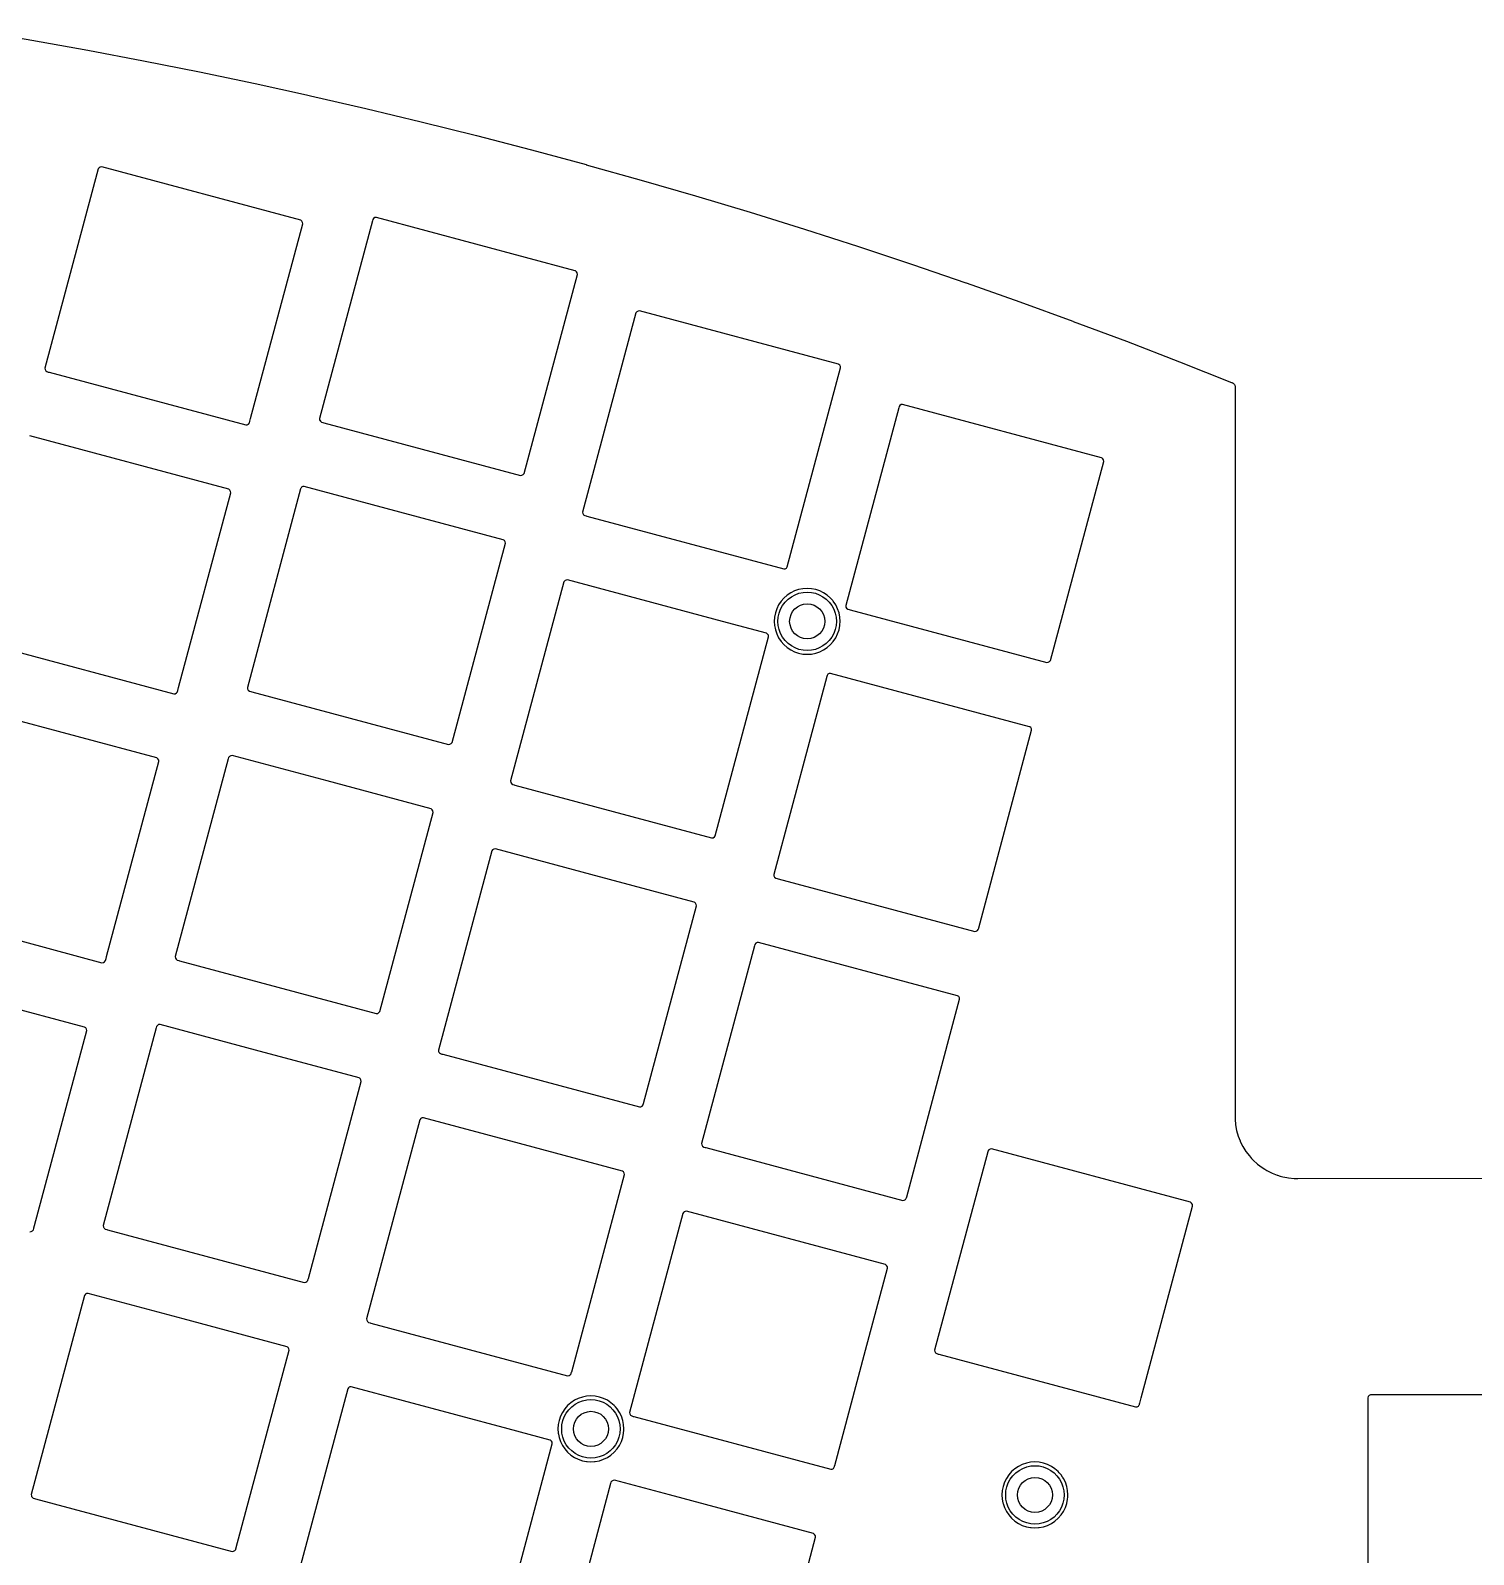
# Model space of a CAD drawing. Extents: x 38 to 386, y -248 to -87.
# Drawn here: x 113.7 to 212.4, y -195.5 to -91.3 of the extents above; entities that cross this region are included whole.
import ezdxf

# ---------------------------------------------------------------- set-up
doc = ezdxf.new("R2010")
doc.units = 0
doc.layers.add('BLACK', color=7, linetype='CONTINUOUS')

msp = doc.modelspace()

# ---------------------------------------------------------------- linework, layer by layer
at = {"layer": 'BLACK', "linetype": 'CONTINUOUS'}
for p, q in [((109.921022, -91.251561), (113.755996, -91.905173)), ((113.755996, -91.905173), (113.756951, -91.90534)), ((113.756951, -91.90534), (117.585567, -92.595322)), ((117.585567, -92.595322), (117.58663, -92.595519)), ((117.58663, -92.595519), (121.408563, -93.321816)), ((121.408563, -93.321816), (121.409418, -93.321982)), ((121.409418, -93.321982), (125.224286, -94.084521)), ((125.224286, -94.084521), (125.225332, -94.084735)), ((125.225332, -94.084735), (129.03288, -94.883464)), ((129.03288, -94.883464), (129.033707, -94.883643)), ((129.033707, -94.883643), (132.552766, -95.656795)), ((132.552766, -95.656795), (132.83332, -95.718434)), ((132.83332, -95.718434), (132.834471, -95.718692)), ((132.834471, -95.718692), (136.625918, -96.589492)), ((136.625918, -96.589492), (136.626828, -96.589705)), ((136.626828, -96.589705), (140.410186, -97.496533)), ((140.410186, -97.496533), (140.410991, -97.49673)), ((140.410991, -97.49673), (144.185507, -98.439409)), ((144.185507, -98.439409), (144.186395, -98.439635)), ((144.186395, -98.439635), (147.951604, -99.418047)), ((147.951604, -99.418047), (147.95258, -99.418305)), ((147.95258, -99.418305), (151.708486, -100.432449)), ((118.295684, -100.728589), (114.646425, -114.347809)), ((118.35635, -100.649527), (118.295684, -100.728589)), ((118.442654, -100.599698), (118.35635, -100.649527)), ((118.541456, -100.586692), (118.442654, -100.599698)), ((132.160677, -104.235951), (118.541456, -100.586692)), ((151.708486, -100.432449), (151.709275, -100.432666)), ((151.709275, -100.432666), (155.455405, -101.482417)), ((155.455405, -101.482417), (155.456323, -101.482679)), ((155.456323, -101.482679), (159.192256, -102.56792)), ((159.192256, -102.56792), (159.193229, -102.568208)), ((159.193229, -102.568208), (162.918531, -103.688808)), ((132.160679, -104.235952), (132.160677, -104.235951)), ((132.195004, -104.262291), (132.160679, -104.235952)), ((132.23974, -104.296617), (132.195004, -104.262291)), ((137.067985, -104.272994), (133.441763, -117.806237)), ((137.091021, -104.187017), (137.067985, -104.272993)), ((137.067985, -104.272993), (137.067985, -104.272994)), ((137.151688, -104.107955), (137.091021, -104.187017)), ((137.237992, -104.058126), (137.151688, -104.107955)), ((137.336794, -104.04512), (137.237992, -104.058126)), ((150.956015, -107.694379), (137.336794, -104.04512)), ((162.918531, -103.688808), (162.919502, -103.689104)), ((162.919502, -103.689104), (166.634057, -104.845029)), ((128.73228, -117.806237), (132.302575, -104.481724)), ((132.289568, -104.382921), (132.23974, -104.296617)), ((132.302575, -104.481724), (132.289568, -104.382921)), ((166.634057, -104.845029), (166.635157, -104.845377)), ((166.635157, -104.845377), (170.338632, -106.036522)), ((170.338632, -106.036522), (170.339517, -106.036812)), ((170.339517, -106.036812), (174.031531, -107.263058)), ((174.031531, -107.263058), (174.032384, -107.263345)), ((174.032384, -107.263345), (177.684511, -108.514953)), ((147.448653, -121.559373), (151.097913, -107.940152)), ((150.956016, -107.694379), (150.956015, -107.694379)), ((150.956017, -107.69438), (150.956016, -107.694379)), ((150.956018, -107.694381), (150.956017, -107.69438)), ((150.970389, -107.705408), (150.956018, -107.694381)), ((150.970391, -107.70541), (150.970389, -107.705408)), ((151.035076, -107.755043), (150.970391, -107.70541)), ((151.035078, -107.755045), (151.035076, -107.755043)), ((151.084906, -107.841349), (151.035078, -107.755045)), ((151.097913, -107.940152), (151.084906, -107.841349)), ((177.684511, -108.514953), (177.71255, -108.524562)), ((177.71255, -108.524562), (177.713641, -108.524941)), ((177.713641, -108.524941), (181.381585, -109.821)), ((155.167549, -110.499909), (155.106883, -110.578971)), ((155.253853, -110.45008), (155.167549, -110.499909)), ((155.352655, -110.437074), (155.253853, -110.45008)), ((168.971879, -114.086334), (155.352655, -110.437074)), ((181.381585, -109.821), (181.382542, -109.821343)), ((181.382542, -109.821343), (185.01174, -111.142589)), ((155.106883, -110.578971), (151.457624, -124.198191)), ((185.01174, -111.142589), (185.038082, -111.152179)), ((185.038082, -111.152179), (185.039178, -111.152584)), ((185.039178, -111.152584), (188.681935, -112.518058)), ((188.681935, -112.518058), (188.682869, -112.518414)), ((188.682869, -112.518414), (192.312412, -113.918366)), ((114.646425, -114.347809), (114.646425, -114.347812)), ((114.646425, -114.347812), (114.659431, -114.446612)), ((114.659431, -114.446612), (114.659432, -114.446613)), ((114.659432, -114.446613), (114.70926, -114.532917)), ((114.70926, -114.532917), (114.788322, -114.593583)), ((114.788322, -114.593583), (114.884582, -114.619376)), ((114.884582, -114.619376), (114.884582, -114.619375)), ((114.884582, -114.619375), (114.943644, -114.635201)), ((114.943644, -114.635201), (114.943647, -114.635201)), ((114.943647, -114.635201), (128.407543, -118.242842)), ((165.464514, -127.951327), (169.113774, -114.332106)), ((169.002268, -114.109652), (168.971878, -114.086334)), ((168.971878, -114.086334), (168.971879, -114.086334)), ((169.00227, -114.109655), (169.002268, -114.109652)), ((169.050937, -114.146997), (169.00227, -114.109655)), ((169.050939, -114.146999), (169.050937, -114.146997)), ((169.100767, -114.233303), (169.050939, -114.146999)), ((169.113774, -114.332106), (169.100767, -114.233303)), ((192.312412, -113.918366), (192.31336, -113.918736)), ((192.31336, -113.918736), (195.880337, -115.333592)), ((195.880337, -115.333592), (195.883329, -115.335083)), ((195.883329, -115.335083), (195.891295, -115.338194)), ((195.891295, -115.338194), (195.891297, -115.338195)), ((195.891297, -115.338195), (195.907434, -115.344496)), ((195.907434, -115.344496), (195.924164, -115.351029)), ((195.924164, -115.351029), (195.940171, -115.358639)), ((195.940171, -115.358639), (195.985409, -115.384262)), ((195.985409, -115.384262), (195.987613, -115.38551)), ((195.987613, -115.38551), (196.015585, -115.40715)), ((196.015585, -115.40715), (196.047265, -115.439869)), ((196.047265, -115.439869), (196.067993, -115.468528)), ((196.067993, -115.468528), (196.089147, -115.50886)), ((196.089147, -115.50886), (196.100939, -115.5422)), ((196.100939, -115.5422), (196.110656, -115.590914)), ((196.110656, -115.590914), (196.113052, -115.61517)), ((196.113052, -115.61517), (196.113052, -165.602773)), ((128.687701, -117.972609), (128.73228, -117.806237)), ((133.441763, -117.806237), (133.441763, -117.80624)), ((133.441763, -117.80624), (133.454769, -117.90504)), ((173.088268, -117.075081), (169.464073, -130.600759)), ((173.113331, -116.981539), (173.088268, -117.07508)), ((173.088268, -117.07508), (173.088268, -117.075081)), ((173.173998, -116.902477), (173.113331, -116.981539)), ((173.260302, -116.852648), (173.173998, -116.902477)), ((173.359104, -116.839642), (173.260302, -116.852648)), ((186.978325, -120.488901), (173.359104, -116.839642)), ((128.407543, -118.242842), (128.506345, -118.229835)), ((128.506345, -118.229835), (128.592649, -118.180007)), ((128.592649, -118.180007), (128.653315, -118.100945)), ((128.653315, -118.100945), (128.654087, -118.098063)), ((128.654087, -118.098063), (128.679108, -118.004685)), ((128.679107, -118.004684), (128.679726, -118.002376)), ((128.679108, -118.004685), (128.679107, -118.004684)), ((128.679726, -118.002376), (128.687701, -117.972611)), ((128.687701, -117.972611), (128.687701, -117.972609)), ((133.454769, -117.90504), (133.461138, -117.916071)), ((133.461138, -117.916071), (133.504598, -117.991345)), ((133.504598, -117.991345), (133.58366, -118.052011)), ((133.58366, -118.052011), (133.67992, -118.077804)), ((133.67992, -118.077804), (133.67992, -118.077803)), ((133.67992, -118.077803), (133.738982, -118.093629)), ((133.738982, -118.093629), (133.738985, -118.093629)), ((133.738985, -118.093629), (147.202881, -121.70127)), ((127.230183, -122.636832), (113.610962, -118.987573)), ((183.470963, -134.353895), (187.120223, -120.734674)), ((186.978327, -120.488902), (186.978325, -120.488901)), ((187.012652, -120.515241), (186.978327, -120.488902)), ((187.057388, -120.549567), (187.012652, -120.515241)), ((187.107216, -120.635871), (187.057388, -120.549567)), ((187.120223, -120.734674), (187.107216, -120.635871)), ((147.202881, -121.70127), (147.301683, -121.688263)), ((147.301683, -121.688263), (147.387987, -121.638435)), ((147.387987, -121.638435), (147.448653, -121.559373)), ((123.801784, -136.207127), (127.372081, -122.882605)), ((127.230185, -122.636833), (127.230183, -122.636832)), ((127.26451, -122.663172), (127.230185, -122.636833)), ((127.309246, -122.697498), (127.26451, -122.663172)), ((127.359074, -122.783802), (127.309246, -122.697498)), ((127.372081, -122.882605), (127.359074, -122.783802)), ((132.154321, -122.61104), (128.51126, -136.207127)), ((132.154322, -122.611037), (132.154321, -122.61104)), ((132.155091, -122.608168), (132.154322, -122.611037)), ((132.157564, -122.598936), (132.155091, -122.608168)), ((132.160518, -122.587907), (132.157564, -122.598936)), ((132.221185, -122.508845), (132.160518, -122.587907)), ((132.307489, -122.459016), (132.221185, -122.508845)), ((132.406291, -122.44601), (132.307489, -122.459016)), ((138.94552, -124.198191), (132.406291, -122.44601)), ((146.025512, -126.095269), (138.94552, -124.198191)), ((151.457624, -124.198191), (151.457624, -124.198194)), ((151.457624, -124.198194), (151.47063, -124.296994)), ((151.47063, -124.296994), (151.470631, -124.296995)), ((151.470631, -124.296995), (151.520459, -124.383299)), ((151.520459, -124.383299), (151.599521, -124.443965)), ((151.599521, -124.443965), (151.695781, -124.469758)), ((151.695781, -124.469758), (151.695781, -124.469757)), ((151.695781, -124.469757), (151.754843, -124.485583)), ((151.754843, -124.485583), (151.754846, -124.485583)), ((151.754846, -124.485583), (165.218742, -128.093224)), ((146.025514, -126.09527), (146.025512, -126.095269)), ((146.059839, -126.121609), (146.025514, -126.09527)), ((146.104575, -126.155935), (146.059839, -126.121609)), ((146.154403, -126.242239), (146.104575, -126.155935)), ((142.51815, -139.960263), (146.16741, -126.341042)), ((146.16741, -126.341042), (146.154403, -126.242239)), ((165.218742, -128.093224), (165.317544, -128.080217)), ((165.317544, -128.080217), (165.403848, -128.030389)), ((165.403848, -128.030389), (165.464514, -127.951327)), ((150.176379, -128.979855), (146.52712, -142.599075)), ((150.237047, -128.90079), (150.176379, -128.979855)), ((150.263697, -128.885405), (150.237047, -128.90079)), ((150.323348, -128.850965), (150.263697, -128.885405)), ((150.323349, -128.850964), (150.323348, -128.850965)), ((150.422151, -128.837958), (150.323349, -128.850964)), ((161.026235, -131.679314), (150.422151, -128.837958)), ((165.037237, -130.306363), (164.873337, -130.551656)), ((165.23175, -130.084563), (165.037237, -130.306363)), ((165.45355, -129.89005), (165.23175, -130.084563)), ((165.31501, -130.369601), (165.516788, -130.167823)), ((165.698843, -129.72615), (165.45355, -129.89005)), ((165.516788, -130.167823), (165.745227, -129.996815)), ((165.963428, -129.595671), (165.698843, -129.72615)), ((165.745227, -129.996815), (165.995679, -129.860058)), ((166.242778, -129.500843), (165.963428, -129.595671)), ((165.995679, -129.860058), (166.263044, -129.760336)), ((166.242792, -129.50084), (166.242778, -129.500843)), ((166.532118, -129.44329), (166.242792, -129.50084)), ((166.263044, -129.760336), (166.541879, -129.699679)), ((166.532121, -129.443289), (166.532118, -129.44329)), ((166.532129, -129.443288), (166.532121, -129.443289)), ((166.532133, -129.443287), (166.532129, -129.443288)), ((166.532145, -129.443286), (166.532133, -129.443287)), ((166.826502, -129.423993), (166.532145, -129.443286)), ((166.541879, -129.699679), (166.826509, -129.679322)), ((166.826516, -129.423993), (166.826502, -129.423993)), ((166.826509, -129.679322), (167.111139, -129.699679)), ((167.120872, -129.443286), (166.826516, -129.423993)), ((167.111139, -129.699679), (167.389974, -129.760336)), ((167.120882, -129.443287), (167.120872, -129.443286)), ((167.120889, -129.443288), (167.120882, -129.443287)), ((167.410231, -129.500841), (167.120889, -129.443288)), ((167.389974, -129.760336), (167.657339, -129.860058)), ((167.410233, -129.500841), (167.410231, -129.500841)), ((167.410239, -129.500843), (167.410233, -129.500841)), ((167.689589, -129.595671), (167.410239, -129.500843)), ((167.657339, -129.860058), (167.907791, -129.996815)), ((167.954169, -129.726147), (167.689589, -129.595671)), ((167.907791, -129.996815), (168.13623, -130.167823)), ((167.954176, -129.726151), (167.954169, -129.726147)), ((168.199464, -129.890047), (167.954176, -129.726151)), ((168.13623, -130.167823), (168.338008, -130.369601)), ((168.421267, -130.084563), (168.199464, -129.890047)), ((168.571656, -130.256049), (168.421267, -130.084563)), ((168.615782, -130.306365), (168.571656, -130.256049)), ((168.779681, -130.551658), (168.615782, -130.306365)), ((164.590473, -131.384958), (164.57118, -131.679314)), ((164.590477, -131.384931), (164.590473, -131.384958)), ((164.648027, -131.095605), (164.590477, -131.384931)), ((164.64803, -131.095591), (164.648027, -131.095605)), ((164.742858, -130.816241), (164.64803, -131.095591)), ((164.873337, -130.551656), (164.742858, -130.816241)), ((164.846866, -131.394692), (164.907523, -131.115857)), ((164.907523, -131.115857), (165.007245, -130.848492)), ((165.007245, -130.848492), (165.144002, -130.59804)), ((165.144002, -130.59804), (165.31501, -130.369601)), ((168.338008, -130.369601), (168.509016, -130.59804)), ((168.509016, -130.59804), (168.645773, -130.848492)), ((168.645773, -130.848492), (168.745495, -131.115857)), ((168.745495, -131.115857), (168.806152, -131.394692)), ((168.803895, -130.600759), (168.779681, -130.551658)), ((168.910161, -130.816245), (168.803895, -130.600759)), ((169.00499, -131.0956), (168.910161, -130.816245)), ((169.062543, -131.384942), (169.00499, -131.0956)), ((169.062544, -131.384958), (169.062543, -131.384942)), ((169.081838, -131.679314), (169.062544, -131.384958)), ((169.464073, -130.600759), (169.464073, -130.600762)), ((169.464073, -130.600762), (169.477079, -130.699562)), ((169.477079, -130.699562), (169.481553, -130.707311)), ((169.481553, -130.707311), (169.526908, -130.785867)), ((169.526908, -130.785867), (169.60597, -130.846533)), ((169.60597, -130.846533), (169.70223, -130.872326)), ((169.70223, -130.872326), (169.70223, -130.872325)), ((169.70223, -130.872325), (169.761292, -130.888151)), ((169.761292, -130.888151), (169.761295, -130.888151)), ((169.761295, -130.888151), (183.225191, -134.495792)), ((164.041374, -132.487218), (161.026235, -131.679314)), ((164.57118, -131.679314), (164.57118, -131.679329)), ((164.57118, -131.679329), (164.590473, -131.973685)), ((164.590473, -131.973685), (164.590474, -131.973695)), ((164.590474, -131.973695), (164.590475, -131.973702)), ((164.590475, -131.973702), (164.62616, -132.153107)), ((164.62616, -132.153107), (164.648027, -132.263038)), ((164.648027, -132.263038), (164.64803, -132.263052)), ((164.64803, -132.263052), (164.742858, -132.542402)), ((164.826509, -131.679322), (164.846866, -131.394692)), ((164.846866, -131.963952), (164.826509, -131.679322)), ((164.907523, -132.242787), (164.846866, -131.963952)), ((165.007245, -132.510152), (164.907523, -132.242787)), ((168.745495, -132.242787), (168.645773, -132.510152)), ((168.806152, -131.963952), (168.745495, -132.242787)), ((168.806152, -131.394692), (168.826509, -131.679322)), ((168.826509, -131.679322), (168.806152, -131.963952)), ((168.910161, -132.542399), (169.00499, -132.263044)), ((169.00499, -132.263044), (169.062543, -131.973702)), ((169.062543, -131.973702), (169.06639, -131.914997)), ((169.06639, -131.914997), (169.081838, -131.679329)), ((169.081838, -131.679329), (169.081838, -131.679314)), ((110.013153, -133.036082), (123.477049, -136.643723)), ((160.53401, -146.352211), (164.18327, -132.73299)), ((164.071761, -132.510535), (164.041374, -132.487218)), ((164.07177, -132.510542), (164.071761, -132.510535)), ((164.071773, -132.510544), (164.07177, -132.510542)), ((164.120433, -132.547881), (164.071773, -132.510544)), ((164.120435, -132.547883), (164.120433, -132.547881)), ((164.170263, -132.634187), (164.120435, -132.547883)), ((164.18327, -132.73299), (164.170263, -132.634187)), ((164.742858, -132.542402), (164.873334, -132.806982)), ((164.873334, -132.806982), (164.873338, -132.806989)), ((164.873338, -132.806989), (165.037234, -133.052277)), ((165.144002, -132.760604), (165.007245, -132.510152)), ((165.037234, -133.052277), (165.23175, -133.27408)), ((165.31501, -132.989043), (165.144002, -132.760604)), ((165.23175, -133.27408), (165.453552, -133.468595)), ((165.516788, -133.190821), (165.31501, -132.989043)), ((165.453552, -133.468595), (165.698844, -133.632494)), ((165.745227, -133.361829), (165.516788, -133.190821)), ((165.995679, -133.498586), (165.745227, -133.361829)), ((167.907791, -133.361829), (167.657339, -133.498586)), ((168.13623, -133.190821), (167.907791, -133.361829)), ((167.954174, -133.632494), (168.199466, -133.468595)), ((168.338008, -132.989043), (168.13623, -133.190821)), ((168.199466, -133.468595), (168.421267, -133.27408)), ((168.509016, -132.760604), (168.338008, -132.989043)), ((168.421267, -133.27408), (168.615782, -133.052279)), ((168.645773, -132.510152), (168.509016, -132.760604)), ((168.615782, -133.052279), (168.779681, -132.806987)), ((168.779681, -132.806987), (168.910161, -132.542399)), ((165.698844, -133.632494), (165.963432, -133.762974)), ((165.963432, -133.762974), (166.242787, -133.857803)), ((166.263044, -133.598308), (165.995679, -133.498586)), ((166.242787, -133.857803), (166.532129, -133.915356)), ((166.541879, -133.658965), (166.263044, -133.598308)), ((166.532129, -133.915356), (166.560397, -133.917208)), ((166.826509, -133.679322), (166.541879, -133.658965)), ((166.560397, -133.917208), (166.826502, -133.934651)), ((166.826502, -133.934651), (166.826509, -133.934651)), ((167.111139, -133.658965), (166.826509, -133.679322)), ((166.826509, -133.934651), (166.826516, -133.934651)), ((166.826516, -133.934651), (167.062184, -133.919203)), ((167.062184, -133.919203), (167.120889, -133.915356)), ((167.389974, -133.598308), (167.111139, -133.658965)), ((167.120889, -133.915356), (167.410231, -133.857803)), ((167.657339, -133.498586), (167.389974, -133.598308)), ((167.410231, -133.857803), (167.689586, -133.762974)), ((167.689586, -133.762974), (167.954174, -133.632494)), ((183.225191, -134.495792), (183.323993, -134.482785)), ((183.323993, -134.482785), (183.410297, -134.432957)), ((183.410297, -134.432957), (183.470963, -134.353895)), ((168.163964, -135.452832), (164.533569, -149.001649)), ((168.182827, -135.382429), (168.163964, -135.452831)), ((168.163964, -135.452831), (168.163964, -135.452832)), ((168.243494, -135.303367), (168.182827, -135.382429)), ((168.329798, -135.253538), (168.243494, -135.303367)), ((168.4286, -135.240532), (168.329798, -135.253538)), ((182.047823, -138.889792), (168.4286, -135.240532)), ((123.575851, -136.630716), (123.662155, -136.580888)), ((123.662155, -136.580888), (123.722821, -136.501826)), ((123.722821, -136.501826), (123.729019, -136.478694)), ((123.729019, -136.478694), (123.748614, -136.405566)), ((123.748613, -136.405565), (123.801784, -136.207127)), ((123.748614, -136.405566), (123.748613, -136.405565)), ((128.51126, -136.207127), (128.51126, -136.20713)), ((128.51126, -136.20713), (128.524266, -136.30593)), ((128.524266, -136.30593), (128.545326, -136.342406)), ((128.545326, -136.342406), (128.574095, -136.392235)), ((128.574095, -136.392235), (128.653157, -136.452901)), ((128.653157, -136.452901), (128.749417, -136.478694)), ((128.749417, -136.478694), (128.749417, -136.478693)), ((128.749417, -136.478693), (128.808479, -136.494519)), ((128.808479, -136.494519), (128.808482, -136.494519)), ((128.808482, -136.494519), (142.272378, -140.10216)), ((122.309096, -141.027101), (108.689875, -137.377842)), ((123.477049, -136.643723), (123.575851, -136.630716)), ((178.566251, -152.658524), (182.189719, -139.135564)), ((182.057899, -138.897524), (182.047823, -138.889792)), ((182.057904, -138.897528), (182.057899, -138.897524)), ((182.126882, -138.950455), (182.057904, -138.897528)), ((182.126884, -138.950457), (182.126882, -138.950455)), ((182.176712, -139.036761), (182.126884, -138.950457)), ((182.189719, -139.135564), (182.176712, -139.036761)), ((142.272378, -140.10216), (142.37118, -140.089153)), ((142.37118, -140.089153), (142.457484, -140.039325)), ((142.457484, -140.039325), (142.51815, -139.960263)), ((118.875005, -154.618637), (122.450994, -141.272874)), ((122.309097, -141.027101), (122.309096, -141.027101)), ((122.309098, -141.027102), (122.309097, -141.027101)), ((122.309099, -141.027103), (122.309098, -141.027102)), ((122.331898, -141.044597), (122.309099, -141.027103)), ((122.3319, -141.044599), (122.331898, -141.044597)), ((122.388157, -141.087765), (122.3319, -141.044599)), ((122.388159, -141.087767), (122.388157, -141.087765)), ((122.437987, -141.174071), (122.388159, -141.087767)), ((122.450994, -141.272874), (122.437987, -141.174071)), ((127.196924, -141.087767), (123.571338, -154.618637)), ((127.220597, -140.999417), (127.196924, -141.087767)), ((127.281263, -140.920355), (127.220597, -140.999417)), ((127.367567, -140.870526), (127.281263, -140.920355)), ((127.466369, -140.85752), (127.367567, -140.870526)), ((133.965941, -142.599075), (127.466369, -140.85752)), ((141.08559, -144.506779), (133.965941, -142.599075)), ((146.52712, -142.599075), (146.52712, -142.599078)), ((146.52712, -142.599078), (146.540126, -142.697878)), ((146.540126, -142.697878), (146.540127, -142.697879)), ((146.540127, -142.697879), (146.589955, -142.784183)), ((146.589955, -142.784183), (146.669017, -142.844849)), ((146.669017, -142.844849), (146.765277, -142.870642)), ((146.765277, -142.870642), (146.765277, -142.870641)), ((146.765277, -142.870641), (146.824339, -142.886467)), ((146.824339, -142.886467), (146.824342, -142.886467)), ((146.824342, -142.886467), (160.288238, -146.494108)), ((137.578228, -158.371773), (141.227488, -144.752552)), ((141.085592, -144.50678), (141.08559, -144.506779)), ((141.119917, -144.533119), (141.085592, -144.50678)), ((141.164653, -144.567445), (141.119917, -144.533119)), ((141.214481, -144.653749), (141.164653, -144.567445)), ((141.227488, -144.752552), (141.214481, -144.653749)), ((160.288238, -146.494108), (160.38704, -146.481101)), ((160.38704, -146.481101), (160.473344, -146.431273)), ((160.473344, -146.431273), (160.53401, -146.352211)), ((145.236458, -147.391368), (141.587199, -161.010588)), ((145.297126, -147.312303), (145.236458, -147.391368)), ((145.342179, -147.286293), (145.297126, -147.312303)), ((145.383427, -147.262478), (145.342179, -147.286293)), ((145.383428, -147.262477), (145.383427, -147.262478)), ((145.48223, -147.249471), (145.383428, -147.262477)), ((152.021447, -149.001649), (145.48223, -147.249471)), ((159.101453, -150.898731), (152.021447, -149.001649)), ((164.533569, -149.001649), (164.533569, -149.001652)), ((164.533569, -149.001652), (164.546575, -149.100452)), ((164.546575, -149.100452), (164.546576, -149.100453)), ((164.546576, -149.100453), (164.596404, -149.186757)), ((164.596404, -149.186757), (164.675466, -149.247423)), ((164.675466, -149.247423), (164.771726, -149.273216)), ((164.771726, -149.273216), (164.771726, -149.273215)), ((164.771726, -149.273215), (164.830788, -149.289041)), ((164.830788, -149.289041), (164.830791, -149.289041)), ((164.830791, -149.289041), (178.294687, -152.896682)), ((155.619881, -164.667463), (159.243349, -151.144503)), ((159.132367, -150.922452), (159.101453, -150.898731)), ((159.132368, -150.922453), (159.132367, -150.922452)), ((159.180512, -150.959394), (159.132368, -150.922453)), ((159.180514, -150.959396), (159.180512, -150.959394)), ((159.230342, -151.0457), (159.180514, -150.959396)), ((159.243349, -151.144503), (159.230342, -151.0457)), ((105.092066, -151.426351), (118.555962, -155.033992)), ((178.294687, -152.896682), (178.393489, -152.883675)), ((178.393489, -152.883675), (178.479793, -152.833847)), ((178.479793, -152.833847), (178.540459, -152.754785)), ((178.540459, -152.754785), (178.564179, -152.666261)), ((178.564179, -152.666261), (178.566252, -152.658525)), ((178.566252, -152.658525), (178.566251, -152.658524)), ((163.228127, -153.873624), (159.603066, -167.402534)), ((163.252324, -153.783314), (163.228127, -153.873623)), ((163.228127, -153.873623), (163.228127, -153.873624)), ((163.312991, -153.704252), (163.252324, -153.783314)), ((163.399295, -153.654423), (163.312991, -153.704252)), ((163.498097, -153.641417), (163.399295, -153.654423)), ((177.117318, -157.290676), (163.498097, -153.641417)), ((118.555962, -155.033992), (118.654764, -155.020985)), ((118.654764, -155.020985), (118.741068, -154.971157)), ((118.741068, -154.971157), (118.801734, -154.892095)), ((118.801734, -154.892095), (118.819077, -154.827369)), ((118.819077, -154.827369), (118.827527, -154.795835)), ((118.827526, -154.795834), (118.836121, -154.763761)), ((118.827527, -154.795835), (118.827526, -154.795834)), ((118.836121, -154.763761), (118.836123, -154.763747)), ((118.836123, -154.763747), (118.875005, -154.618637)), ((123.571338, -154.618637), (123.571338, -154.61864)), ((123.571338, -154.61864), (123.584344, -154.71744)), ((123.584344, -154.71744), (123.584345, -154.717441)), ((123.584345, -154.717441), (123.634173, -154.803745)), ((123.634173, -154.803745), (123.713235, -154.864411)), ((123.713235, -154.864411), (123.809495, -154.890204)), ((123.809495, -154.890204), (123.809495, -154.890203)), ((123.809495, -154.890203), (123.868557, -154.906029)), ((123.868557, -154.906029), (123.86856, -154.906029)), ((123.86856, -154.906029), (137.332456, -158.51367)), ((117.369167, -159.43861), (103.749946, -155.789351)), ((177.11732, -157.290677), (177.117318, -157.290676)), ((177.151645, -157.317016), (177.11732, -157.290677)), ((177.196381, -157.351342), (177.151645, -157.317016)), ((177.246209, -157.437646), (177.196381, -157.351342)), ((177.259216, -157.536449), (177.246209, -157.437646)), ((137.431258, -158.500663), (137.517562, -158.450835)), ((137.517562, -158.450835), (137.578228, -158.371773)), ((173.635748, -171.059409), (177.259216, -157.536449)), ((117.369169, -159.438611), (117.369167, -159.43861)), ((117.403494, -159.46495), (117.369169, -159.438611)), ((117.44823, -159.499276), (117.403494, -159.46495)), ((117.498058, -159.58558), (117.44823, -159.499276)), ((122.264339, -159.496397), (118.640828, -173.019523)), ((122.290087, -159.400303), (122.264339, -159.496397)), ((122.350753, -159.321241), (122.290087, -159.400303)), ((122.437057, -159.271412), (122.350753, -159.321241)), ((122.535859, -159.258406), (122.437057, -159.271412)), ((129.075092, -161.010588), (122.535859, -159.258406)), ((137.332456, -158.51367), (137.431258, -158.500663)), ((113.937923, -173.019523), (117.511065, -159.684383)), ((117.511065, -159.684383), (117.498058, -159.58558)), ((136.15508, -162.907665), (129.075092, -161.010588)), ((141.587199, -161.010588), (141.587199, -161.010591)), ((141.587199, -161.010591), (141.600205, -161.109391)), ((141.600205, -161.109391), (141.621265, -161.145867)), ((141.621265, -161.145867), (141.650034, -161.195696)), ((141.650034, -161.195696), (141.729096, -161.256362)), ((141.729096, -161.256362), (141.825356, -161.282155)), ((141.825356, -161.282155), (141.825356, -161.282154)), ((141.825356, -161.282154), (141.884418, -161.29798)), ((141.884418, -161.29798), (141.884421, -161.29798)), ((141.884421, -161.29798), (155.348317, -164.905621)), ((132.682104, -176.644323), (136.296978, -163.153438)), ((136.155082, -162.907666), (136.15508, -162.907665)), ((136.186914, -162.932092), (136.155082, -162.907666)), ((136.186923, -162.932099), (136.186914, -162.932092)), ((136.186926, -162.932101), (136.186923, -162.932099)), ((136.234141, -162.968329), (136.186926, -162.932101)), ((136.234143, -162.968331), (136.234141, -162.968329)), ((136.283971, -163.054635), (136.234143, -162.968331)), ((136.296978, -163.153438), (136.283971, -163.054635)), ((155.594089, -164.763724), (155.599119, -164.744951)), ((155.599119, -164.744951), (155.619882, -164.667464)), ((155.619882, -164.667464), (155.619881, -164.667463)), ((140.315369, -165.781619), (136.66611, -179.400841)), ((140.376033, -165.702559), (140.315369, -165.781619)), ((140.377849, -165.701511), (140.376033, -165.702559)), ((140.378699, -165.701021), (140.377849, -165.701511)), ((140.414051, -165.68061), (140.378699, -165.701021)), ((140.462339, -165.65273), (140.414051, -165.68061)), ((140.561141, -165.639724), (140.462339, -165.65273)), ((147.140038, -167.402534), (140.561141, -165.639724)), ((155.348317, -164.905621), (155.447119, -164.892614)), ((155.447119, -164.892614), (155.533423, -164.842786)), ((155.533423, -164.842786), (155.594089, -164.763724)), ((196.113052, -165.602773), (196.113083, -165.603089)), ((196.113083, -165.603089), (196.113083, -165.737424)), ((196.113083, -165.737424), (196.149348, -166.128767)), ((196.149348, -166.128767), (196.149347, -166.128767)), ((196.149347, -166.128767), (196.149506, -166.129617)), ((196.149506, -166.129617), (196.221567, -166.515105)), ((196.221567, -166.515105), (196.329124, -166.893124)), ((154.180363, -169.288983), (147.140038, -167.402534)), ((159.603066, -167.402534), (159.603066, -167.402537)), ((159.603066, -167.402537), (159.616072, -167.501337)), ((159.616072, -167.501337), (159.616073, -167.501338)), ((159.616073, -167.501338), (159.665901, -167.587642)), ((159.665901, -167.587642), (159.744963, -167.648308)), ((159.744963, -167.648308), (159.841223, -167.674101)), ((159.841223, -167.674101), (159.841223, -167.6741)), ((159.841223, -167.6741), (159.900285, -167.689926)), ((159.900285, -167.689926), (159.900288, -167.689926)), ((159.900288, -167.689926), (173.364184, -171.297567)), ((179.257143, -167.839734), (179.196476, -167.918796)), ((179.343447, -167.789905), (179.257143, -167.839734)), ((179.442249, -167.776899), (179.343447, -167.789905)), ((193.061473, -171.426159), (179.442249, -167.776899)), ((196.329124, -166.893124), (196.460619, -167.232553)), ((196.460619, -167.232553), (196.4711, -167.259607)), ((196.4711, -167.259607), (196.646285, -167.611427)), ((196.646285, -167.611427), (196.646289, -167.611434)), ((196.646289, -167.611434), (196.853184, -167.945581)), ((179.180934, -167.976805), (175.547218, -181.538016)), ((179.196476, -167.918796), (179.180934, -167.976804)), ((179.180934, -167.976804), (179.180934, -167.976805)), ((196.853184, -167.945581), (196.853187, -167.945586)), ((196.853187, -167.945586), (197.090018, -168.259204)), ((197.090018, -168.259204), (197.090034, -168.259223)), ((197.090034, -168.259223), (197.245067, -168.429286)), ((197.245067, -168.429286), (197.354809, -168.549668)), ((197.354809, -168.549668), (197.645255, -168.814447)), ((197.645255, -168.814447), (197.958892, -169.051297)), ((150.707386, -183.025641), (154.32226, -169.534756)), ((154.180364, -169.288984), (154.180363, -169.288983)), ((154.190461, -169.296732), (154.180364, -169.288984)), ((154.190462, -169.296733), (154.190461, -169.296732)), ((154.259423, -169.349647), (154.190462, -169.296733)), ((154.259425, -169.349649), (154.259423, -169.349647)), ((154.309253, -169.435953), (154.259425, -169.349649)), ((154.32226, -169.534756), (154.309253, -169.435953)), ((197.958892, -169.051297), (198.153718, -169.17193)), ((198.153718, -169.17193), (198.293039, -169.258196)), ((198.293039, -169.258196), (198.293043, -169.258198)), ((198.293043, -169.258198), (198.293045, -169.258199)), ((198.293045, -169.258199), (198.644863, -169.433387)), ((198.644863, -169.433387), (198.999925, -169.570942)), ((198.999925, -169.570942), (199.011347, -169.575367)), ((199.011347, -169.575367), (199.200353, -169.629145)), ((199.200353, -169.629145), (199.389363, -169.682925)), ((199.389363, -169.682925), (199.389366, -169.682925)), ((199.389366, -169.682925), (199.389372, -169.682927)), ((199.389372, -169.682927), (199.655603, -169.732697)), ((199.655603, -169.732697), (199.775692, -169.755147)), ((199.775692, -169.755147), (200.167038, -169.791414)), ((200.167038, -169.791414), (200.167042, -169.791414)), ((200.167042, -169.791414), (200.301502, -169.791415)), ((200.301502, -169.791415), (200.30177, -169.791442)), ((200.30177, -169.791442), (200.313826, -169.791437)), ((200.313826, -169.791437), (200.313828, -169.791438)), ((200.313828, -169.791438), (200.364518, -169.791417)), ((200.364518, -169.791417), (200.407719, -169.791417)), ((200.407719, -169.791417), (200.418483, -169.791417)), ((200.418483, -169.791417), (200.41873, -169.791394)), ((200.41873, -169.791394), (224.502832, -169.781416)), ((158.567601, -172.042302), (158.468799, -172.055308)), ((172.186824, -175.691562), (158.567601, -172.042302)), ((173.364184, -171.297567), (173.462986, -171.28456)), ((173.462986, -171.28456), (173.54929, -171.234732)), ((173.54929, -171.234732), (173.609956, -171.15567)), ((173.609956, -171.15567), (173.619892, -171.118587)), ((173.619892, -171.118587), (173.635749, -171.05941)), ((173.635749, -171.05941), (173.635748, -171.059409)), ((189.684634, -184.804015), (193.198119, -171.691519)), ((193.087003, -171.445749), (193.061472, -171.426159)), ((193.061472, -171.426159), (193.061473, -171.426159)), ((193.14053, -171.486821), (193.087003, -171.445749)), ((193.140531, -171.486822), (193.14053, -171.486821)), ((193.140533, -171.486824), (193.140531, -171.486822)), ((193.190361, -171.573128), (193.140533, -171.486824)), ((193.203368, -171.671931), (193.190361, -171.573128)), ((193.198119, -171.691519), (193.203368, -171.671931)), ((113.896195, -173.175254), (113.937923, -173.019523)), ((118.640828, -173.019523), (118.640828, -173.019526)), ((118.640828, -173.019526), (118.653834, -173.118326)), ((158.321829, -172.184199), (154.67257, -185.803419)), ((158.365876, -172.126796), (158.321829, -172.184199)), ((158.382495, -172.105137), (158.365876, -172.126796)), ((158.382497, -172.105135), (158.382495, -172.105136)), ((158.382495, -172.105136), (158.382495, -172.105137)), ((158.400257, -172.094881), (158.382497, -172.105135)), ((158.409139, -172.089754), (158.400257, -172.094881)), ((158.431287, -172.076967), (158.409139, -172.089754)), ((158.468799, -172.055308), (158.431287, -172.076967)), ((113.616033, -173.445501), (113.714835, -173.432494)), ((113.714835, -173.432494), (113.801139, -173.382666)), ((113.801139, -173.382666), (113.861805, -173.303604)), ((113.861805, -173.303604), (113.882896, -173.224893)), ((113.882896, -173.224893), (113.887598, -173.207344)), ((113.887597, -173.207343), (113.896195, -173.175255)), ((113.887598, -173.207344), (113.887597, -173.207343)), ((113.896195, -173.175255), (113.896195, -173.175254)), ((118.653834, -173.118326), (118.674641, -173.154364)), ((118.674641, -173.154364), (118.703663, -173.204631)), ((118.703663, -173.204631), (118.782725, -173.265297)), ((118.782725, -173.265297), (118.878985, -173.29109)), ((118.878985, -173.29109), (118.878985, -173.291089)), ((118.878985, -173.291089), (118.938047, -173.306915)), ((118.938047, -173.306915), (118.93805, -173.306915)), ((118.93805, -173.306915), (132.401946, -176.914556)), ((170.828021, -181.538016), (172.32872, -175.937334)), ((172.215049, -175.71322), (172.186824, -175.691562)), ((172.215058, -175.713227), (172.215049, -175.71322)), ((172.215061, -175.713229), (172.215058, -175.713227)), ((172.265883, -175.752225), (172.215061, -175.713229)), ((172.265885, -175.752227), (172.265883, -175.752225)), ((172.315713, -175.838531), (172.265885, -175.752227)), ((172.32872, -175.937334), (172.315713, -175.838531)), ((132.401946, -176.914556), (132.500748, -176.901549)), ((132.500748, -176.901549), (132.587052, -176.851721)), ((132.587052, -176.851721), (132.647718, -176.772659)), ((132.647718, -176.772659), (132.655989, -176.741793)), ((132.655989, -176.741793), (132.673511, -176.676399)), ((132.67351, -176.676398), (132.682104, -176.644325)), ((132.673511, -176.676399), (132.67351, -176.676398)), ((132.682104, -176.644325), (132.682104, -176.644323)), ((117.359588, -177.801183), (113.710329, -191.420403)), ((117.420256, -177.722118), (117.359588, -177.801183)), ((117.459607, -177.6994), (117.420256, -177.722118)), ((117.506557, -177.672293), (117.459607, -177.6994)), ((117.506558, -177.672292), (117.506557, -177.672293)), ((117.60536, -177.659286), (117.506558, -177.672292)), ((124.104932, -179.400841), (117.60536, -177.659286)), ((131.224581, -181.308545), (124.104932, -179.400841)), ((136.66611, -179.400841), (136.66611, -179.400844)), ((136.66611, -179.400844), (136.679116, -179.499644)), ((136.679116, -179.499644), (136.679117, -179.499645)), ((136.679117, -179.499645), (136.728945, -179.585949)), ((136.728945, -179.585949), (136.808007, -179.646615)), ((136.808007, -179.646615), (136.904267, -179.672408)), ((136.904267, -179.672408), (136.904267, -179.672407)), ((136.904267, -179.672407), (136.963329, -179.688233)), ((136.963329, -179.688233), (136.963332, -179.688233)), ((136.963332, -179.688233), (150.427228, -183.295874)), ((131.224583, -181.308546), (131.224581, -181.308545)), ((131.258908, -181.334885), (131.224583, -181.308546)), ((131.303644, -181.369211), (131.258908, -181.334885)), ((131.353472, -181.455515), (131.303644, -181.369211)), ((127.751605, -195.045203), (131.366479, -181.554318)), ((131.366479, -181.554318), (131.353472, -181.455515)), ((168.713846, -189.428219), (170.828021, -181.538016)), ((175.547218, -181.538016), (175.547218, -181.538019)), ((175.547218, -181.538019), (175.560224, -181.636819)), ((175.560224, -181.636819), (175.560225, -181.63682)), ((175.560225, -181.63682), (175.610053, -181.723124)), ((175.610053, -181.723124), (175.689115, -181.78379)), ((175.689115, -181.78379), (175.785375, -181.809583)), ((175.785375, -181.809583), (175.785375, -181.809582)), ((175.785375, -181.809582), (175.844437, -181.825408)), ((175.844437, -181.825408), (175.84444, -181.825408)), ((175.84444, -181.825408), (189.308336, -185.433049)), ((150.427228, -183.295874), (150.52603, -183.282867)), ((150.52603, -183.282867), (150.612334, -183.233039)), ((150.612334, -183.233039), (150.673, -183.153977)), ((150.673, -183.153977), (150.681271, -183.123111)), ((150.681271, -183.123111), (150.698793, -183.057717)), ((150.698792, -183.057716), (150.707386, -183.025643)), ((150.698793, -183.057717), (150.698792, -183.057716)), ((150.707386, -183.025643), (150.707386, -183.025641)), ((135.375454, -184.19314), (131.726195, -197.81236)), ((135.436122, -184.114075), (135.375454, -184.19314)), ((135.481175, -184.088065), (135.436122, -184.114075)), ((135.522423, -184.06425), (135.481175, -184.088065)), ((135.522424, -184.064249), (135.522423, -184.06425)), ((135.621226, -184.051243), (135.522424, -184.064249)), ((146.365902, -186.93027), (135.621226, -184.051243)), ((150.232788, -185.557319), (150.068888, -185.802612)), ((150.427301, -185.335519), (150.232788, -185.557319)), ((150.649101, -185.141006), (150.427301, -185.335519)), ((150.510561, -185.620557), (150.712339, -185.418779)), ((150.894394, -184.977106), (150.649101, -185.141006)), ((150.712339, -185.418779), (150.940778, -185.247771)), ((151.158979, -184.846627), (150.894394, -184.977106)), ((150.940778, -185.247771), (151.19123, -185.111014)), ((151.438329, -184.751799), (151.158979, -184.846627)), ((151.19123, -185.111014), (151.458595, -185.011292)), ((151.438343, -184.751796), (151.438329, -184.751799)), ((151.727669, -184.694246), (151.438343, -184.751796)), ((151.458595, -185.011292), (151.73743, -184.950635)), ((151.727672, -184.694245), (151.727669, -184.694246)), ((151.72768, -184.694244), (151.727672, -184.694245)), ((151.727684, -184.694243), (151.72768, -184.694244)), ((151.727696, -184.694242), (151.727684, -184.694243)), ((152.022053, -184.674949), (151.727696, -184.694242)), ((151.73743, -184.950635), (152.02206, -184.930278)), ((152.022067, -184.674949), (152.022053, -184.674949)), ((152.02206, -184.930278), (152.30669, -184.950635)), ((152.316423, -184.694242), (152.022067, -184.674949)), ((152.30669, -184.950635), (152.585525, -185.011292)), ((152.316433, -184.694243), (152.316423, -184.694242)), ((152.31644, -184.694244), (152.316433, -184.694243)), ((152.605782, -184.751797), (152.31644, -184.694244)), ((152.585525, -185.011292), (152.85289, -185.111014)), ((152.605784, -184.751797), (152.605782, -184.751797)), ((152.60579, -184.751799), (152.605784, -184.751797)), ((152.88514, -184.846627), (152.60579, -184.751799)), ((152.85289, -185.111014), (153.103342, -185.247771)), ((153.14972, -184.977103), (152.88514, -184.846627)), ((153.103342, -185.247771), (153.331781, -185.418779)), ((153.149727, -184.977107), (153.14972, -184.977103)), ((153.395015, -185.141003), (153.149727, -184.977107)), ((153.331781, -185.418779), (153.533559, -185.620557)), ((153.616818, -185.335519), (153.395015, -185.141003)), ((153.702348, -185.433048), (153.616818, -185.335519)), ((153.811333, -185.557321), (153.702348, -185.433048)), ((153.975232, -185.802614), (153.811333, -185.557321)), ((189.308336, -185.433049), (189.407138, -185.420042)), ((189.407138, -185.420042), (189.493442, -185.370214)), ((189.493442, -185.370214), (189.554108, -185.291152)), ((189.554108, -185.291152), (189.562379, -185.260286)), ((189.562379, -185.260286), (189.579901, -185.194892)), ((189.5799, -185.194891), (189.588494, -185.162818)), ((189.579901, -185.194892), (189.5799, -185.194891)), ((189.588494, -185.162816), (189.684634, -184.804015)), ((189.588494, -185.162818), (189.588494, -185.162816)), ((205.231189, -184.711947), (205.193053, -184.804015)), ((205.193053, -184.804015), (205.193053, -184.804017)), ((205.193053, -184.804017), (205.193053, -198.903673)), ((205.301655, -184.641481), (205.231189, -184.711947)), ((205.393723, -184.603345), (205.301655, -184.641481)), ((205.393725, -184.603345), (205.393723, -184.603345)), ((205.493381, -184.603345), (205.393725, -184.603345)), ((219.493381, -184.603345), (205.493381, -184.603345)), ((149.786024, -186.635914), (149.766731, -186.93027)), ((149.786028, -186.635887), (149.786024, -186.635914)), ((149.843578, -186.346561), (149.786028, -186.635887)), ((149.843581, -186.346547), (149.843578, -186.346561)), ((149.938409, -186.067197), (149.843581, -186.346547)), ((150.068888, -185.802612), (149.938409, -186.067197)), ((150.02206, -186.930278), (150.042417, -186.645648)), ((150.042417, -186.645648), (150.103074, -186.366813)), ((150.103074, -186.366813), (150.202796, -186.099448)), ((150.202796, -186.099448), (150.339553, -185.848996)), ((150.339553, -185.848996), (150.510561, -185.620557)), ((153.533559, -185.620557), (153.704567, -185.848996)), ((153.704567, -185.848996), (153.841324, -186.099448)), ((153.841324, -186.099448), (153.941046, -186.366813)), ((153.941046, -186.366813), (154.001703, -186.645648)), ((153.975629, -185.803419), (153.975232, -185.802614)), ((154.105712, -186.067201), (153.975629, -185.803419)), ((154.001703, -186.645648), (154.02206, -186.930278)), ((154.200541, -186.346556), (154.105712, -186.067201)), ((154.258094, -186.635898), (154.200541, -186.346556)), ((154.258095, -186.635914), (154.258094, -186.635898)), ((154.277389, -186.93027), (154.258095, -186.635914)), ((154.67257, -185.803419), (154.67257, -185.803422)), ((154.67257, -185.803422), (154.685576, -185.902222)), ((154.685576, -185.902222), (154.685577, -185.902223)), ((154.685577, -185.902223), (154.735405, -185.988527)), ((154.735405, -185.988527), (154.814467, -186.049193)), ((154.814467, -186.049193), (154.910727, -186.074986)), ((154.910727, -186.074986), (154.910727, -186.074985)), ((154.910727, -186.074985), (154.969789, -186.090811)), ((154.969789, -186.090811), (154.969792, -186.090811)), ((154.969792, -186.090811), (168.433688, -189.698452)), ((149.240447, -187.700502), (146.365902, -186.93027)), ((149.766731, -186.93027), (149.766731, -186.930285)), ((149.766731, -186.930285), (149.786024, -187.224641)), ((149.786024, -187.224641), (149.786025, -187.224651)), ((149.786025, -187.224651), (149.786026, -187.224658)), ((149.786026, -187.224658), (149.800502, -187.297437)), ((149.800502, -187.297437), (149.843578, -187.513994)), ((149.843578, -187.513994), (149.843581, -187.514008)), ((149.843581, -187.514008), (149.938409, -187.793358)), ((150.042417, -187.214908), (150.02206, -186.930278)), ((150.103074, -187.493743), (150.042417, -187.214908)), ((150.202796, -187.761108), (150.103074, -187.493743)), ((153.941046, -187.493743), (153.841324, -187.761108)), ((154.001703, -187.214908), (153.941046, -187.493743)), ((154.02206, -186.930278), (154.001703, -187.214908)), ((154.105712, -187.793355), (154.200541, -187.514)), ((154.200541, -187.514), (154.258094, -187.224658)), ((154.258094, -187.224658), (154.27227, -187.008384)), ((154.27227, -187.008384), (154.277389, -186.930285)), ((154.277389, -186.930285), (154.277389, -186.93027)), ((145.733085, -201.565496), (149.382345, -187.946275)), ((149.240448, -187.700502), (149.240447, -187.700502)), ((149.240449, -187.700503), (149.240448, -187.700502)), ((149.24045, -187.700504), (149.240449, -187.700503)), ((149.256995, -187.713199), (149.24045, -187.700504)), ((149.257003, -187.713204), (149.256995, -187.713199)), ((149.319507, -187.761165), (149.257003, -187.713204)), ((149.319508, -187.761166), (149.319507, -187.761165)), ((149.31951, -187.761168), (149.319508, -187.761166)), ((149.369338, -187.847472), (149.31951, -187.761168)), ((149.382345, -187.946275), (149.369338, -187.847472)), ((149.938409, -187.793358), (150.068885, -188.057938)), ((150.068885, -188.057938), (150.068889, -188.057945)), ((150.068889, -188.057945), (150.232785, -188.303233)), ((150.339553, -188.01156), (150.202796, -187.761108)), ((150.232785, -188.303233), (150.427301, -188.525036)), ((150.510561, -188.239999), (150.339553, -188.01156)), ((150.427301, -188.525036), (150.649103, -188.719551)), ((150.712339, -188.441777), (150.510561, -188.239999)), ((150.649103, -188.719551), (150.894395, -188.88345)), ((150.940778, -188.612785), (150.712339, -188.441777)), ((151.19123, -188.749542), (150.940778, -188.612785)), ((153.103342, -188.612785), (152.85289, -188.749542)), ((153.331781, -188.441777), (153.103342, -188.612785)), ((153.149725, -188.88345), (153.395017, -188.719551)), ((153.533559, -188.239999), (153.331781, -188.441777)), ((153.395017, -188.719551), (153.616818, -188.525036)), ((153.704567, -188.01156), (153.533559, -188.239999)), ((153.616818, -188.525036), (153.811333, -188.303235)), ((153.841324, -187.761108), (153.704567, -188.01156)), ((153.811333, -188.303235), (153.975232, -188.057943)), ((153.975232, -188.057943), (154.105712, -187.793355)), ((150.894395, -188.88345), (151.158983, -189.01393)), ((151.158983, -189.01393), (151.438338, -189.108759)), ((151.458595, -188.849264), (151.19123, -188.749542)), ((151.438338, -189.108759), (151.72768, -189.166312)), ((151.73743, -188.909921), (151.458595, -188.849264)), ((151.72768, -189.166312), (151.755948, -189.168164)), ((152.02206, -188.930278), (151.73743, -188.909921)), ((151.755948, -189.168164), (152.022053, -189.185607)), ((152.022053, -189.185607), (152.02206, -189.185607)), ((152.30669, -188.909921), (152.02206, -188.930278)), ((152.02206, -189.185607), (152.022067, -189.185607)), ((152.022067, -189.185607), (152.257735, -189.170159)), ((152.257735, -189.170159), (152.31644, -189.166312)), ((152.585525, -188.849264), (152.30669, -188.909921)), ((152.31644, -189.166312), (152.605782, -189.108759)), ((152.85289, -188.749542), (152.585525, -188.849264)), ((152.605782, -189.108759), (152.885137, -189.01393)), ((152.885137, -189.01393), (153.149725, -188.88345)), ((168.433688, -189.698452), (168.53249, -189.685445)), ((168.53249, -189.685445), (168.618794, -189.635617)), ((168.618794, -189.635617), (168.67946, -189.556555)), ((168.67946, -189.556555), (168.695467, -189.496817)), ((168.695467, -189.496817), (168.705253, -189.460295)), ((168.705252, -189.460294), (168.713846, -189.428221)), ((168.705253, -189.460295), (168.705252, -189.460294)), ((168.713846, -189.428221), (168.713846, -189.428219)), ((181.039854, -189.660717), (180.818054, -189.85523)), ((181.285147, -189.496817), (181.039854, -189.660717)), ((181.103092, -189.93849), (181.331531, -189.767482)), ((181.549732, -189.366338), (181.285147, -189.496817)), ((181.331531, -189.767482), (181.581983, -189.630725)), ((181.829082, -189.27151), (181.549732, -189.366338)), ((181.581983, -189.630725), (181.849348, -189.531003)), ((181.829096, -189.271507), (181.829082, -189.27151)), ((182.118422, -189.213957), (181.829096, -189.271507)), ((181.849348, -189.531003), (182.128183, -189.470346)), ((182.118425, -189.213956), (182.118422, -189.213957)), ((182.118433, -189.213955), (182.118425, -189.213956)), ((182.118437, -189.213954), (182.118433, -189.213955)), ((182.118449, -189.213953), (182.118437, -189.213954)), ((182.412806, -189.19466), (182.118449, -189.213953)), ((182.128183, -189.470346), (182.412813, -189.449989)), ((182.41282, -189.19466), (182.412806, -189.19466)), ((182.412813, -189.449989), (182.697443, -189.470346)), ((182.707176, -189.213953), (182.41282, -189.19466)), ((182.697443, -189.470346), (182.976278, -189.531003)), ((182.707186, -189.213954), (182.707176, -189.213953)), ((182.707193, -189.213955), (182.707186, -189.213954)), ((182.996535, -189.271508), (182.707193, -189.213955)), ((182.976278, -189.531003), (183.243643, -189.630725)), ((182.996537, -189.271508), (182.996535, -189.271508)), ((182.996543, -189.27151), (182.996537, -189.271508)), ((183.275893, -189.366338), (182.996543, -189.27151)), ((183.243643, -189.630725), (183.494095, -189.767482)), ((183.540473, -189.496814), (183.275893, -189.366338)), ((183.494095, -189.767482), (183.722534, -189.93849)), ((183.54048, -189.496818), (183.540473, -189.496814)), ((183.785768, -189.660714), (183.54048, -189.496818)), ((184.007571, -189.85523), (183.785768, -189.660714)), ((153.371333, -190.659681), (149.742061, -204.204307)), ((153.391319, -190.585087), (153.371333, -190.65968)), ((153.371333, -190.65968), (153.371333, -190.659681)), ((153.451986, -190.506025), (153.391319, -190.585087)), ((153.53829, -190.456196), (153.451986, -190.506025)), ((153.637092, -190.44319), (153.53829, -190.456196)), ((157.394487, -191.449981), (153.637092, -190.44319)), ((180.329162, -190.586908), (180.234334, -190.866258)), ((180.459641, -190.322323), (180.329162, -190.586908)), ((180.623541, -190.07703), (180.459641, -190.322323)), ((180.493827, -190.886524), (180.593549, -190.619159)), ((180.593549, -190.619159), (180.730306, -190.368707)), ((180.818054, -189.85523), (180.623541, -190.07703)), ((180.730306, -190.368707), (180.901314, -190.140268)), ((180.901314, -190.140268), (181.103092, -189.93849)), ((183.722534, -189.93849), (183.924312, -190.140268)), ((183.924312, -190.140268), (184.09532, -190.368707)), ((184.071388, -189.928), (184.007571, -189.85523)), ((184.202086, -190.077032), (184.071388, -189.928)), ((184.09532, -190.368707), (184.232077, -190.619159)), ((184.307068, -190.234149), (184.202086, -190.077032)), ((184.232077, -190.619159), (184.331799, -190.886524)), ((184.321484, -190.255725), (184.307068, -190.234149)), ((184.365985, -190.322325), (184.321484, -190.255725)), ((184.496465, -190.586912), (184.365985, -190.322325)), ((184.591294, -190.866267), (184.496465, -190.586912)), ((113.710329, -191.420403), (113.710329, -191.420406)), ((113.710329, -191.420406), (113.723335, -191.519206)), ((113.723335, -191.519206), (113.744395, -191.555682)), ((113.744395, -191.555682), (113.773164, -191.605511)), ((113.773164, -191.605511), (113.852226, -191.666177)), ((113.852226, -191.666177), (113.948486, -191.69197)), ((113.948486, -191.69197), (113.948486, -191.691969)), ((113.948486, -191.691969), (114.007548, -191.707795)), ((114.007548, -191.707795), (114.007551, -191.707795)), ((114.007551, -191.707795), (127.471447, -195.315436)), ((167.256313, -194.092449), (157.394487, -191.449981)), ((180.176777, -191.155625), (180.157484, -191.449981)), ((180.157484, -191.449981), (180.157484, -191.449996)), ((180.157484, -191.449996), (180.176777, -191.744352)), ((180.176781, -191.155598), (180.176777, -191.155625)), ((180.176777, -191.744352), (180.176778, -191.744362)), ((180.176778, -191.744362), (180.176779, -191.744369)), ((180.176779, -191.744369), (180.2266, -191.994841)), ((180.234331, -190.866272), (180.176781, -191.155598)), ((180.234334, -190.866258), (180.234331, -190.866272)), ((180.412813, -191.449989), (180.43317, -191.165359)), ((180.43317, -191.734619), (180.412813, -191.449989)), ((180.43317, -191.165359), (180.493827, -190.886524)), ((180.493827, -192.013454), (180.43317, -191.734619)), ((184.331799, -190.886524), (184.392456, -191.165359)), ((184.392456, -191.734619), (184.331799, -192.013454)), ((184.392456, -191.165359), (184.412813, -191.449989)), ((184.412813, -191.449989), (184.392456, -191.734619)), ((184.648847, -191.155609), (184.591294, -190.866267)), ((184.591294, -192.033711), (184.648847, -191.744369)), ((184.648848, -191.155625), (184.648847, -191.155609)), ((184.648847, -191.744369), (184.65777, -191.608231)), ((184.668142, -191.449981), (184.648848, -191.155625)), ((184.65777, -191.608231), (184.668142, -191.449996)), ((184.668142, -191.449996), (184.668142, -191.449981)), ((180.2266, -191.994841), (180.234331, -192.033705)), ((180.234331, -192.033705), (180.234334, -192.033719)), ((180.234334, -192.033719), (180.329162, -192.313069)), ((180.329162, -192.313069), (180.459638, -192.577649)), ((180.459638, -192.577649), (180.459642, -192.577656)), ((180.459642, -192.577656), (180.623538, -192.822944)), ((180.593549, -192.280819), (180.493827, -192.013454)), ((180.730306, -192.531271), (180.593549, -192.280819)), ((180.623538, -192.822944), (180.818054, -193.044747)), ((180.901314, -192.75971), (180.730306, -192.531271)), ((181.103092, -192.961488), (180.901314, -192.75971)), ((183.924312, -192.75971), (183.722534, -192.961488)), ((184.09532, -192.531271), (183.924312, -192.75971)), ((184.007571, -193.044747), (184.202086, -192.822946)), ((184.232077, -192.280819), (184.09532, -192.531271)), ((184.202086, -192.822946), (184.365985, -192.577654)), ((184.331799, -192.013454), (184.232077, -192.280819)), ((184.365985, -192.577654), (184.496465, -192.313066)), ((184.496465, -192.313066), (184.591294, -192.033711)), ((180.818054, -193.044747), (181.039856, -193.239262)), ((181.039856, -193.239262), (181.285148, -193.403161)), ((181.331531, -193.132496), (181.103092, -192.961488)), ((181.285148, -193.403161), (181.549736, -193.533641)), ((181.581983, -193.269253), (181.331531, -193.132496)), ((181.549736, -193.533641), (181.829091, -193.62847)), ((181.849348, -193.368975), (181.581983, -193.269253)), ((181.829091, -193.62847), (182.118433, -193.686023)), ((182.128183, -193.429632), (181.849348, -193.368975)), ((182.118433, -193.686023), (182.146701, -193.687875)), ((182.412813, -193.449989), (182.128183, -193.429632)), ((182.146701, -193.687875), (182.412806, -193.705318)), ((182.412806, -193.705318), (182.412813, -193.705318)), ((182.697443, -193.429632), (182.412813, -193.449989)), ((182.412813, -193.705318), (182.41282, -193.705318)), ((182.41282, -193.705318), (182.648488, -193.68987)), ((182.648488, -193.68987), (182.707193, -193.686023)), ((182.976278, -193.368975), (182.697443, -193.429632)), ((182.707193, -193.686023), (182.996535, -193.62847)), ((183.243643, -193.269253), (182.976278, -193.368975)), ((182.996535, -193.62847), (183.27589, -193.533641)), ((183.494095, -193.132496), (183.243643, -193.269253)), ((183.27589, -193.533641), (183.540478, -193.403161)), ((183.722534, -192.961488), (183.494095, -193.132496)), ((183.540478, -193.403161), (183.78577, -193.239262)), ((183.78577, -193.239262), (184.007571, -193.044747)), ((163.783337, -207.829107), (167.398211, -194.338222)), ((167.256314, -194.092449), (167.256313, -194.092449)), ((167.256315, -194.09245), (167.256314, -194.092449)), ((167.256316, -194.092451), (167.256315, -194.09245)), ((167.266403, -194.10019), (167.256316, -194.092451)), ((167.266404, -194.100192), (167.266403, -194.10019)), ((167.300889, -194.126653), (167.266404, -194.100192)), ((167.335374, -194.153113), (167.300889, -194.126653)), ((167.335376, -194.153115), (167.335374, -194.153113)), ((167.385204, -194.239419), (167.335376, -194.153115)), ((167.398211, -194.338222), (167.385204, -194.239419)), ((127.471447, -195.315436), (127.570249, -195.302429)), ((127.570249, -195.302429), (127.656553, -195.252601)), ((127.656553, -195.252601), (127.717219, -195.173539)), ((127.717219, -195.173539), (127.72549, -195.142673)), ((127.72549, -195.142673), (127.743012, -195.077279)), ((127.743011, -195.077278), (127.751605, -195.045205)), ((127.743012, -195.077279), (127.743011, -195.077278)), ((127.751605, -195.045205), (127.751605, -195.045203))]:
    msp.add_line(p, q, dxfattribs=at)
at = {"layer": 'BLACK'}
for centre in [(166.826509, -131.679322), (152.02206, -186.930278), (182.412813, -191.449989)]:
    msp.add_circle(centre, 1.2, dxfattribs=at)

doc.saveas('drawing.dxf')
